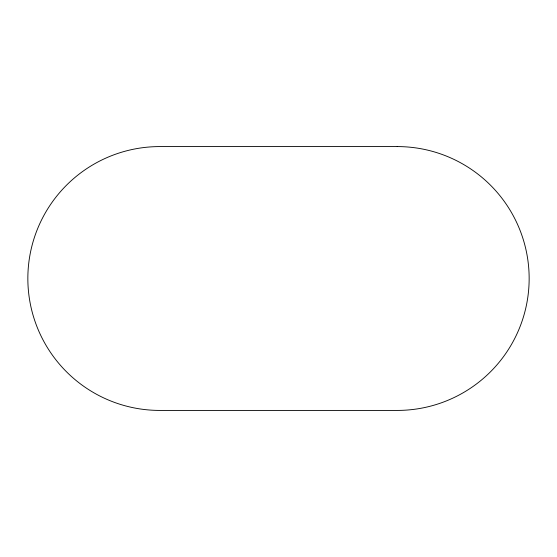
<?xml version="1.0" encoding="UTF-8"?>
<svg xmlns="http://www.w3.org/2000/svg" width="557" height="557" viewBox="0 0 557 557"><rect width="100%" height="100%" fill="white"/><g stroke="black" fill="none" stroke-linecap="round" stroke-linejoin="round"><path stroke-width="0.84" d="M397.232 146.582L159.768 146.582A131.918 131.918 0 0 0 27.85 278.5A131.918 131.918 0 0 0 159.768 410.418L397.232 410.418A131.918 131.918 0 0 0 529.15 278.5A131.918 131.918 0 0 0 397.232 146.582"/></g></svg>
